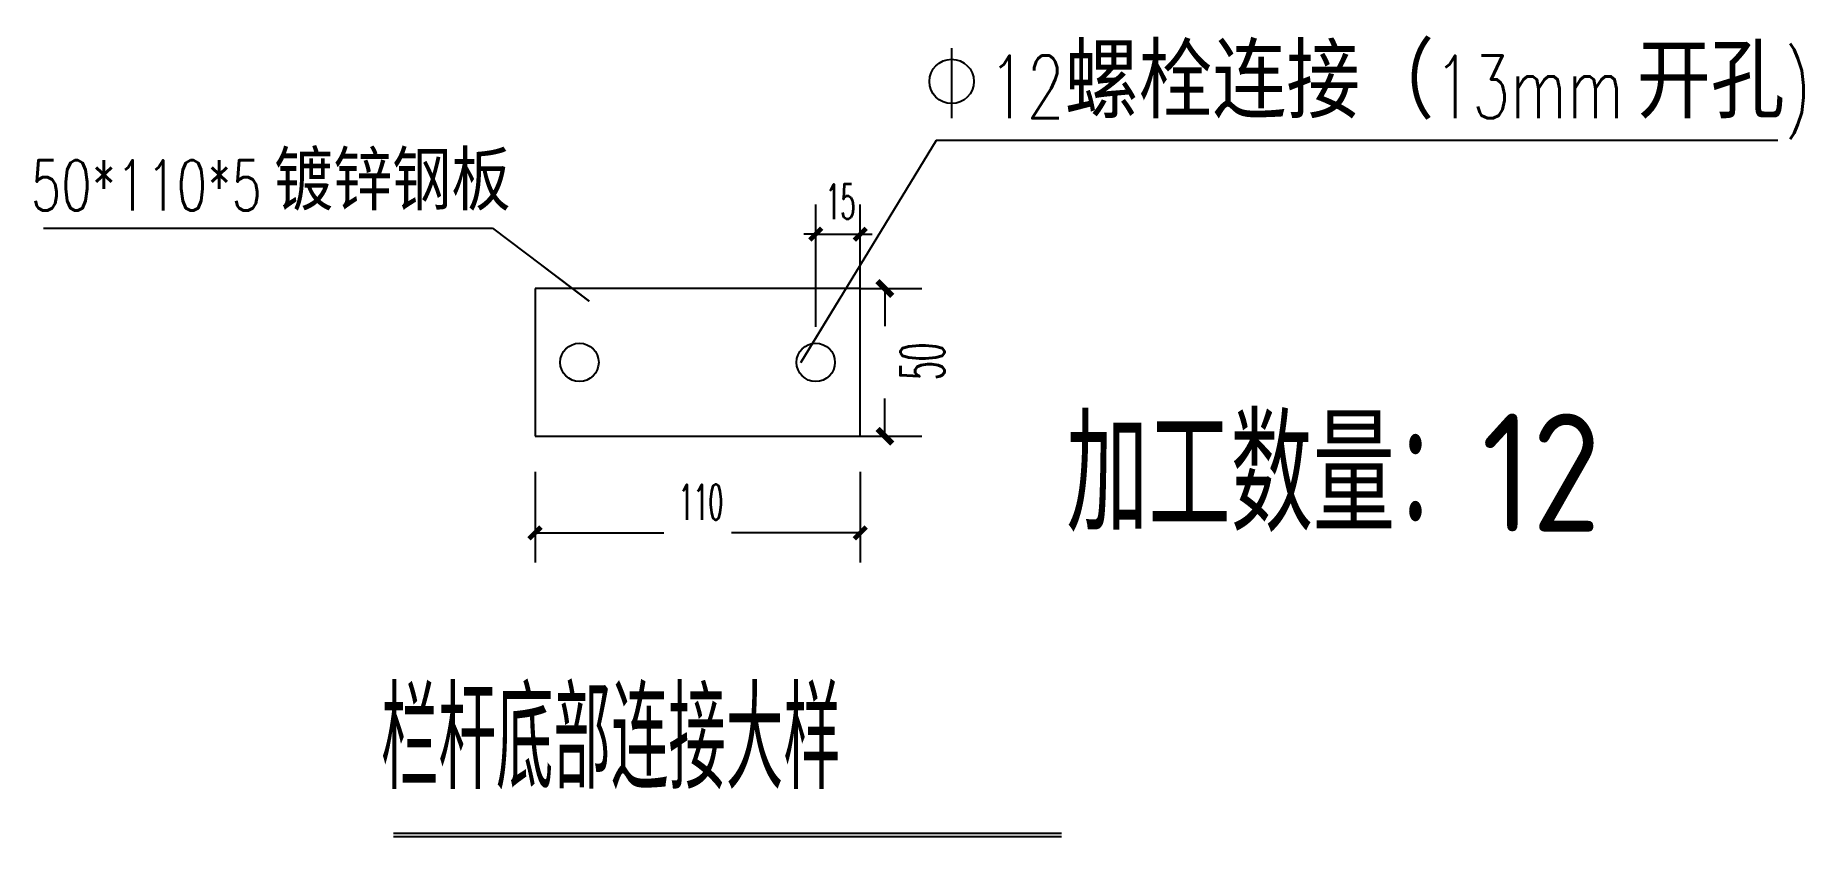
# Model space of a CAD drawing. Extents: x 34576 to 35174, y 22827 to 23098.
import ezdxf

# ---------------------------------------------------------------- set-up
doc = ezdxf.new("R2010")
doc.units = 0
doc.header["$LTSCALE"] = 1000
doc.header["$MEASUREMENT"] = 0
for name, color, linetype in [('DIM_SYMB', 3, 'Continuous'), ('PUB_DIM', 3, 'Continuous'), ('PUB_TEXT', 7, 'Continuous')]:
    doc.layers.add(name, color=color, linetype=linetype)
doc.styles.add('_TCH_DIM', font='SIMPLEX.shx', dxfattribs={"bigfont": 'hztxt.shx'})
doc.styles.add('_TCH_DIM_T3', font='SIMPLEX.shx', dxfattribs={"width": 0.494118, "bigfont": 'GBCBIG.shx'})
doc.styles.get("Standard").update_dxf_attribs({"font": 'gbenor.shx', "bigfont": 'gbcbig.shx'})

msp = doc.modelspace()

# ---------------------------------------------------------------- linework, layer by layer
for p, q in [((34854.99, 23012.11), (34744.99, 23012.11)), ((34744.99, 23012.11), (34744.99, 22962.11)), ((34854.99, 22962.11), (34854.99, 23012.11)), ((34744.99, 22962.11), (34854.99, 22962.11)), ((34697.12, 22827.77), (34923.09, 22827.77)), ((34697.12, 22826.61), (34923.09, 22826.61))]:
    msp.add_line(p, q)
at = {"color": 0, "linetype": 'ByBlock'}
for points, const_width in [([(34837.95, 23028.49), (34841.95, 23032.49)], 1.6), ([(34856.99, 23032.49), (34852.99, 23028.49)], 1.6), ([(34865.83, 23009.61), (34860.83, 23014.61)], 2), ([(34860.83, 22964.61), (34865.83, 22959.61)], 2), ([(34746.99, 22931.39), (34742.99, 22927.39)], 1.6), ([(34852.99, 22927.39), (34856.99, 22931.39)], 1.6)]:
    msp.add_lwpolyline(points, dxfattribs=dict(at, const_width=const_width))
for centre in [(34760.02, 22987.11), (34839.95, 22987.11)]:
    msp.add_circle(centre, 6.5)
at = {"layer": 'DIM_SYMB', "color": 7}
msp.add_line((34885.92, 23093.45), (34885.92, 23069.7), dxfattribs=at)
at = {"layer": 'DIM_SYMB'}
for p, q in [((34880.69, 23062.2), (34834.95, 22987.11)), ((35165.44, 23062.2), (34880.69, 23062.2)), ((34578.67, 23032.5), (34730.55, 23032.5)), ((34730.55, 23032.5), (34763.34, 23007.86)), ((34763.34, 23007.86), (34747.35, 23019.88)), ((34834.95, 22987.11), (34847.96, 23008.46))]:
    msp.add_line(p, q, dxfattribs=at)
at = {"layer": 'DIM_SYMB', "color": 7}
msp.add_circle((34885.92, 23082.2), 7.5, dxfattribs=at)
at = {"layer": 'PUB_DIM'}
for p, q in [((34839.95, 22999.11), (34839.95, 23040.49)), ((34854.99, 22999.11), (34854.99, 23040.49)), ((34839.95, 23030.49), (34835.95, 23030.49)), ((34839.95, 23030.49), (34854.99, 23030.49)), ((34854.99, 23030.49), (34858.99, 23030.49)), ((34854.99, 23012.11), (34875.83, 23012.11)), ((34863.33, 23012.11), (34863.33, 22999.37)), ((34863.33, 22962.11), (34863.33, 22974.84)), ((34854.99, 22962.11), (34875.83, 22962.11)), ((34744.99, 22950.11), (34744.99, 22919.39)), ((34854.99, 22950.11), (34854.99, 22919.39)), ((34744.99, 22929.39), (34788.5, 22929.39)), ((34854.99, 22929.39), (34811.48, 22929.39))]:
    msp.add_line(p, q, dxfattribs=at)

# ---------------------------------------------------------------- texts
at = {"layer": 'DIM_SYMB', "color": 7, "style": '_TCH_DIM'}
for s, height, p in [('螺栓连接（', 25, (34924.14, 23069.7)), ('开孔', 25, (35117.71, 23069.7)), ('镀锌钢板', 20, (34656.69, 23038.5))]:
    msp.add_text(s, height=height, dxfattribs=at).set_placement(p)
at = {"layer": 'DIM_SYMB', "color": 7, "style": '_TCH_DIM', "width": 0.705882}
for s, height, p in [('12', 21.25, (34898.42, 23069.7)), ('13mm', 21.25, (35049.14, 23069.7)), (')', 21.25, (35167.71, 23069.7)), ('50*110*5', 17, (34574.41, 23038.5))]:
    msp.add_text(s, height=height, dxfattribs=at).set_placement(p)
at = {"layer": 'PUB_DIM', "color": 7, "style": '_TCH_DIM_T3', "width": 0.494118}
for s, p in [('15', (34843.27, 23035.54)), ('110', (34793.55, 22933.88))]:
    msp.add_text(s, height=11.9, dxfattribs=at).set_placement(p)
msp.add_text('50', height=14.875, rotation=90, dxfattribs=at).set_placement((34883.45, 22981.16))
at = {"layer": 'PUB_TEXT'}
for s, height, p in [('加工数量：', 38.582, (34924.74, 22929.8)), ('12', 40, (35065.17, 22929.8))]:
    msp.add_text(s, height=height, dxfattribs=at).set_placement(p)
at = {"layer": 'PUB_TEXT', "width": 0.8}
msp.add_text('栏杆底部连接大样', height=33.759, dxfattribs=at).set_placement((34692.88, 22842.73))

doc.saveas('drawing.dxf')
